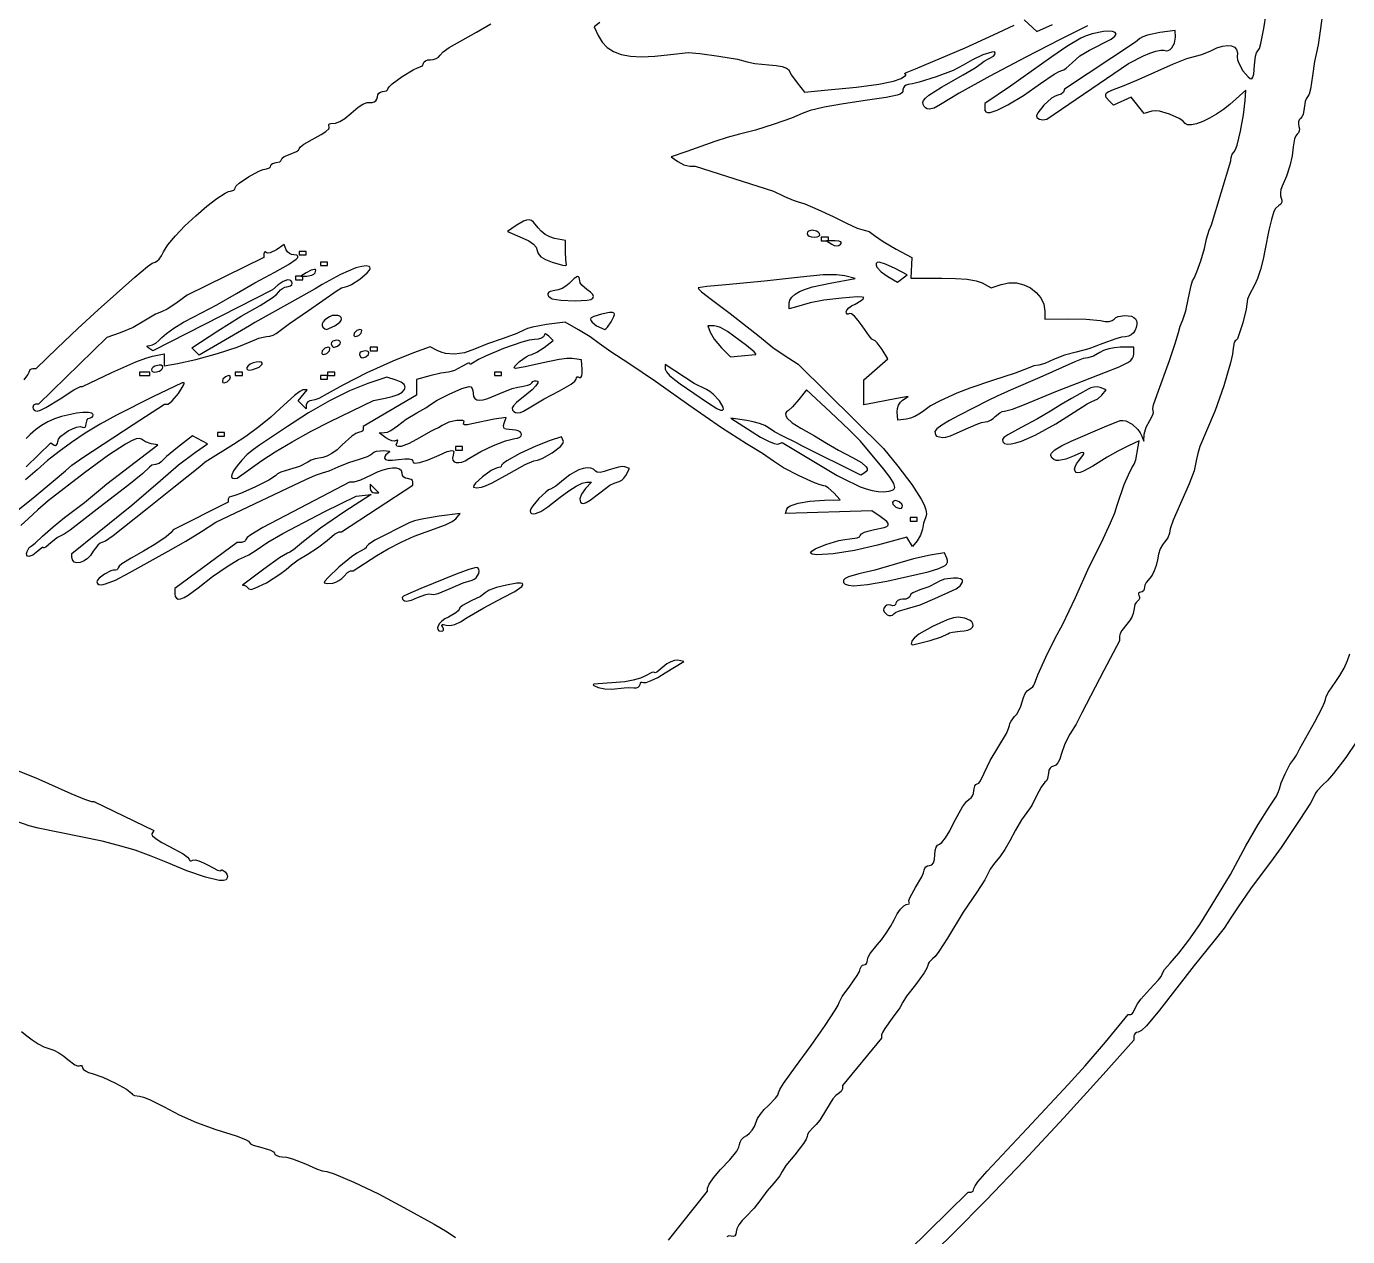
# Model space of a CAD drawing. Extents: x 49.4 to 149.4, y 52.5 to 152.5.
# Drawn here: x 71.34 to 89.23, y 73.35 to 89.75 of the extents above; entities that cross this region are included whole.
import ezdxf

# ---------------------------------------------------------------- set-up
doc = ezdxf.new("R2010")
doc.units = 0
doc.layers.add('LAYER_1', color=7, linetype='CONTINUOUS')

msp = doc.modelspace()

# ---------------------------------------------------------------- linework, layer by layer
at = {"layer": 'LAYER_1'}
for points in [[(88.933, 90.213), (88.855, 89.66), (88.834, 89.503), (88.809, 89.396), (88.782, 89.274), (88.758, 89.083), (88.729, 88.9), (88.709, 88.834), (88.69, 88.797), (88.672, 88.771), (88.658, 88.733), (88.645, 88.643), (88.63, 88.558), (88.613, 88.525), (88.593, 88.504), (88.576, 88.486), (88.566, 88.459), (88.564, 88.429), (88.571, 88.397), (88.578, 88.365), (88.577, 88.334), (88.567, 88.308), (88.55, 88.291), (88.531, 88.268), (88.514, 88.227), (88.495, 88.118), (88.481, 87.999), (88.45, 87.864), (88.404, 87.724), (88.346, 87.585), (88.329, 87.54), (88.322, 87.494), (88.323, 87.454), (88.333, 87.423), (88.341, 87.397), (88.339, 87.37), (88.325, 87.344), (88.302, 87.324), (88.254, 87.284), (88.232, 87.245), (88.199, 87.135), (88.163, 86.988), (88.117, 86.737), (88.089, 86.597), (88.052, 86.457), (88.011, 86.334), (87.97, 86.244), (87.903, 86.119), (87.875, 86.053), (87.856, 85.918), (87.811, 85.733), (87.76, 85.57), (87.739, 85.519), (87.723, 85.5), (87.707, 85.491), (87.694, 85.468), (87.682, 85.391), (87.672, 85.311), (87.645, 85.192), (87.554, 84.882), (87.436, 84.547), (87.32, 84.273), (87.231, 84.061), (87.201, 83.963), (87.186, 83.888), (87.151, 83.73), (87.085, 83.552), (86.869, 83.059), (86.828, 82.945), (86.817, 82.883), (86.798, 82.821), (86.751, 82.763), (86.723, 82.727), (86.695, 82.67), (86.672, 82.599), (86.655, 82.523), (86.638, 82.446), (86.613, 82.374), (86.583, 82.315), (86.553, 82.277), (86.502, 82.215), (86.486, 82.181), (86.48, 82.151), (86.476, 82.125), (86.465, 82.104), (86.449, 82.09), (86.429, 82.085), (86.412, 82.081), (86.401, 82.071), (86.399, 82.057), (86.406, 82.04), (86.413, 82.02), (86.411, 81.999), (86.402, 81.98), (86.385, 81.965), (86.366, 81.946), (86.35, 81.916), (86.336, 81.841), (86.328, 81.797), (86.308, 81.747), (86.277, 81.696), (86.24, 81.652), (86.172, 81.565), (86.151, 81.524), (86.144, 81.491), (86.144, 81.426), (85.928, 81.022), (85.633, 80.449), (85.553, 80.295), (85.471, 80.161), (85.401, 80.03), (85.352, 79.884), (85.334, 79.823), (85.308, 79.773), (85.279, 79.74), (85.25, 79.728), (85.223, 79.72), (85.202, 79.7), (85.187, 79.671), (85.182, 79.634), (85.167, 79.56), (85.152, 79.53), (85.133, 79.511), (85.079, 79.444), (85.019, 79.326), (84.953, 79.196), (84.886, 79.101), (84.813, 79.002), (84.733, 78.862), (84.658, 78.717), (84.59, 78.6), (84.522, 78.501), (84.448, 78.411), (84.389, 78.332), (84.364, 78.278), (84.318, 78.187), (84.208, 78.018), (84.024, 77.748), (83.813, 77.395), (83.694, 77.214), (83.644, 77.15), (83.609, 77.116), (83.565, 77.073), (83.551, 77.048), (83.546, 77.025), (83.533, 76.988), (83.497, 76.927), (83.378, 76.766), (83.259, 76.612), (83.209, 76.528), (83.167, 76.451), (83.065, 76.313), (82.963, 76.171), (82.932, 76.118), (82.921, 76.087), (82.921, 76.043), (82.392, 75.401), (82.392, 75.357), (82.374, 75.319), (82.332, 75.289), (82.301, 75.265), (82.261, 75.218), (82.176, 75.079), (82.083, 74.93), (82.036, 74.87), (81.995, 74.831), (81.936, 74.769), (81.917, 74.738), (81.911, 74.71), (81.898, 74.672), (81.862, 74.613), (81.743, 74.46), (81.625, 74.315), (81.575, 74.235), (81.543, 74.176), (81.466, 74.083), (81.368, 73.967), (81.286, 73.854), (81.196, 73.74), (81.081, 73.622), (81.03, 73.569), (80.988, 73.512), (80.959, 73.46), (80.949, 73.418), (80.944, 73.384), (80.931, 73.363), (80.909, 73.354), (80.881, 73.36), (80.85, 73.363), (80.822, 73.349)], [(80.034, 73.306), (80.564, 73.968), (80.564, 74.009), (80.585, 74.064), (80.645, 74.15), (80.74, 74.263), (80.865, 74.395), (80.958, 74.511), (80.986, 74.563), (80.997, 74.602), (81.004, 74.634), (81.025, 74.668), (81.055, 74.7), (81.093, 74.725), (81.132, 74.754), (81.169, 74.796), (81.199, 74.845), (81.218, 74.895), (81.241, 74.951), (81.28, 75.014), (81.331, 75.076), (81.387, 75.131), (81.485, 75.229), (81.515, 75.271), (81.526, 75.301), (81.544, 75.345), (81.593, 75.426), (81.754, 75.653), (81.968, 75.942), (82.157, 76.213), (82.292, 76.422), (82.33, 76.49), (82.344, 76.526), (82.386, 76.606), (82.488, 76.746), (82.59, 76.89), (82.621, 76.946), (82.632, 76.981), (82.646, 77.019), (82.662, 77.03), (82.68, 77.034), (82.699, 77.04), (82.714, 77.054), (82.725, 77.076), (82.728, 77.103), (82.739, 77.14), (82.767, 77.191), (82.861, 77.307), (82.92, 77.376), (82.983, 77.463), (83.042, 77.557), (83.09, 77.647), (83.132, 77.726), (83.177, 77.791), (83.22, 77.835), (83.254, 77.851), (83.293, 77.86), (83.298, 77.87), (83.292, 77.882), (83.29, 77.907), (83.305, 77.954), (83.38, 78.085), (83.463, 78.226), (83.489, 78.283), (83.498, 78.32), (83.504, 78.344), (83.519, 78.363), (83.542, 78.376), (83.57, 78.381), (83.602, 78.39), (83.624, 78.417), (83.638, 78.462), (83.642, 78.525), (83.647, 78.583), (83.66, 78.629), (83.679, 78.659), (83.703, 78.671), (83.737, 78.694), (83.785, 78.757), (83.842, 78.85), (83.9, 78.963), (84.017, 79.176), (84.068, 79.247), (84.105, 79.28), (84.131, 79.297), (84.152, 79.324), (84.166, 79.359), (84.171, 79.396), (84.184, 79.461), (84.198, 79.48), (84.215, 79.487), (84.236, 79.499), (84.261, 79.53), (84.31, 79.634), (84.389, 79.802), (84.507, 79.997), (84.61, 80.169), (84.641, 80.236), (84.652, 80.277), (84.658, 80.307), (84.673, 80.339), (84.722, 80.399), (84.751, 80.432), (84.78, 80.481), (84.805, 80.54), (84.822, 80.6), (84.84, 80.658), (84.865, 80.71), (84.893, 80.749), (84.922, 80.77), (84.969, 80.803), (84.984, 80.824), (84.989, 80.845), (85.035, 80.967), (85.144, 81.203), (85.272, 81.462), (85.375, 81.652), (85.544, 82.012), (85.733, 82.429), (85.898, 82.758), (86.022, 83.024), (86.078, 83.162), (86.112, 83.263), (86.207, 83.542), (86.264, 83.677), (86.311, 83.768), (86.339, 83.819), (86.361, 83.876), (86.397, 84.06), (86.408, 84.134), (86.264, 84.07), (86.12, 83.997), (85.975, 83.913), (85.781, 83.791), (85.654, 83.723), (85.61, 83.707), (85.578, 83.703), (85.556, 83.708), (85.54, 83.723), (85.534, 83.75), (85.541, 83.784), (85.558, 83.822), (85.586, 83.859), (85.646, 83.935), (85.657, 83.959), (85.657, 83.973), (85.643, 83.978), (85.618, 83.973), (85.53, 83.934), (85.415, 83.885), (85.322, 83.868), (85.285, 83.871), (85.254, 83.883), (85.23, 83.903), (85.214, 83.931), (85.212, 83.95), (85.22, 83.969), (85.267, 84.014), (85.355, 84.067), (85.486, 84.13), (85.939, 84.326), (86.152, 84.409), (86.187, 84.413), (86.227, 84.406), (86.313, 84.361), (86.391, 84.289), (86.422, 84.246), (86.445, 84.201), (86.473, 84.129), (86.478, 84.225), (86.502, 84.32), (86.552, 84.413), (86.594, 84.488), (86.601, 84.52), (86.597, 84.543), (86.594, 84.572), (86.603, 84.624), (86.65, 84.764), (86.82, 85.223), (86.897, 85.456), (86.939, 85.605), (86.963, 85.688), (86.999, 85.773), (87.041, 85.898), (87.077, 86.075), (87.112, 86.241), (87.132, 86.303), (87.151, 86.339), (87.191, 86.424), (87.244, 86.576), (87.292, 86.742), (87.321, 86.871), (87.357, 86.991), (87.386, 87.063), (87.648, 87.929), (87.653, 87.977), (87.668, 88.019), (87.694, 88.051), (87.712, 88.082), (87.734, 88.144), (87.781, 88.332), (87.822, 88.553), (87.844, 88.745), (87.851, 88.889), (87.635, 88.695), (87.549, 88.625), (87.456, 88.561), (87.362, 88.507), (87.271, 88.463), (87.187, 88.432), (87.116, 88.416), (87.063, 88.417), (87.044, 88.425), (87.031, 88.437), (87.001, 88.47), (86.952, 88.504), (86.821, 88.564), (86.683, 88.602), (86.623, 88.608), (86.578, 88.603), (86.478, 88.571), (86.299, 88.791), (86.059, 88.682), (86.005, 88.736), (85.963, 88.789), (85.955, 88.811), (85.957, 88.831), (85.968, 88.849), (85.989, 88.865), (86.059, 88.894), (86.206, 88.95), (86.408, 89.036), (86.874, 89.246), (87.054, 89.318), (87.17, 89.348), (87.259, 89.369), (87.377, 89.42), (87.462, 89.459), (87.538, 89.483), (87.603, 89.493), (87.657, 89.488), (87.698, 89.47), (87.726, 89.438), (87.739, 89.392), (87.736, 89.333), (87.739, 89.299), (87.756, 89.255), (87.814, 89.151), (87.883, 89.066), (87.911, 89.043), (87.932, 89.04), (87.947, 89.063), (87.96, 89.105), (87.971, 89.227), (87.984, 89.35), (87.999, 89.394), (88.016, 89.418), (88.036, 89.45), (88.058, 89.518), (88.095, 89.721), (88.13, 89.923)], [(84.851, 89.838), (85.023, 89.683), (85.234, 89.779)], [(85.71, 89.757), (85.337, 89.572), (84.875, 89.336), (84.388, 89.077), (83.971, 88.846), (83.716, 88.691), (83.632, 88.644), (83.565, 88.629), (83.538, 88.634), (83.515, 88.646), (83.496, 88.667), (83.482, 88.695), (83.478, 88.721), (83.487, 88.748), (83.513, 88.78), (83.56, 88.818), (83.73, 88.928), (84.027, 89.097), (84.187, 89.192), (84.268, 89.25), (84.309, 89.282), (84.376, 89.314), (84.435, 89.35), (84.453, 89.372), (84.46, 89.394), (84.447, 89.405), (84.411, 89.402), (84.293, 89.365), (84.15, 89.3), (84.027, 89.224), (83.889, 89.155), (83.661, 89.068), (83.43, 88.994), (83.34, 88.971), (83.281, 88.963), (83.254, 88.957), (83.231, 88.942), (83.215, 88.92), (83.209, 88.893), (83.206, 88.87), (83.194, 88.851), (83.17, 88.834), (83.129, 88.819), (82.984, 88.789), (82.728, 88.751), (82.406, 88.702), (82.143, 88.655), (81.952, 88.611), (81.845, 88.573), (81.699, 88.51), (81.467, 88.427), (81.211, 88.347), (80.997, 88.289), (80.829, 88.244), (80.66, 88.19), (80.282, 88.057), (80.072, 87.984), (80.159, 87.92), (80.242, 87.875), (80.321, 87.857), (80.396, 87.857), (81.454, 87.518), (81.605, 87.447), (81.722, 87.397), (81.788, 87.376), (81.88, 87.346), (82.056, 87.272), (82.262, 87.177), (82.446, 87.085), (82.588, 87.018), (82.683, 86.991), (82.75, 86.97), (82.824, 86.92), (82.942, 86.836), (83.116, 86.734), (83.33, 86.62), (83.318, 86.341), (83.738, 86.341), (83.923, 86.337), (84.079, 86.324), (84.2, 86.303), (84.281, 86.275), (84.404, 86.209), (84.54, 86.256), (84.643, 86.277), (84.747, 86.275), (84.846, 86.25), (84.937, 86.207), (85.015, 86.147), (85.077, 86.073), (85.117, 85.988), (85.132, 85.894), (85.133, 85.783), (85.434, 85.79), (85.691, 85.785), (85.885, 85.764), (85.95, 85.754), (86.004, 85.754), (86.044, 85.764), (86.068, 85.783), (86.091, 85.805), (86.126, 85.821), (86.215, 85.835), (86.303, 85.824), (86.338, 85.809), (86.36, 85.788), (86.375, 85.752), (86.378, 85.712), (86.37, 85.672), (86.354, 85.634), (86.33, 85.6), (86.299, 85.572), (86.264, 85.554), (86.224, 85.547), (86.168, 85.539), (86.091, 85.519), (85.917, 85.454), (85.727, 85.381), (85.553, 85.336), (85.397, 85.297), (85.25, 85.237), (85.133, 85.185), (85.049, 85.163), (84.981, 85.151), (84.904, 85.12), (84.728, 85.053), (84.421, 84.951), (84.115, 84.849), (83.94, 84.782), (83.715, 84.678), (83.584, 84.608), (83.472, 84.529), (83.425, 84.495), (83.369, 84.465), (83.31, 84.443), (83.257, 84.431), (83.139, 84.417), (83.133, 84.527), (83.136, 84.573), (83.151, 84.619), (83.174, 84.658), (83.204, 84.686), (83.282, 84.737), (83.125, 84.709), (82.825, 84.652), (82.68, 84.622), (82.68, 84.961), (83.005, 85.245), (82.928, 85.373), (82.862, 85.462), (82.834, 85.49), (82.814, 85.5), (82.79, 85.515), (82.752, 85.557), (82.655, 85.694), (82.604, 85.767), (82.555, 85.823), (82.514, 85.855), (82.486, 85.859), (82.468, 85.852), (82.454, 85.854), (82.444, 85.865), (82.44, 85.883), (82.449, 85.907), (82.475, 85.936), (82.513, 85.964), (82.56, 85.989), (82.645, 86.037), (82.671, 86.059), (82.68, 86.076), (82.656, 86.084), (82.591, 86.085), (82.38, 86.071), (82.138, 86.041), (81.952, 86.006), (81.767, 85.953), (81.67, 85.926), (81.67, 86), (81.679, 86.043), (81.705, 86.083), (81.749, 86.121), (81.81, 86.157), (81.888, 86.19), (81.983, 86.221), (82.223, 86.274), (82.56, 86.333), (82.42, 86.371), (82.311, 86.387), (82.13, 86.383), (81.823, 86.354), (81.334, 86.297), (80.81, 86.25), (80.554, 86.226), (80.438, 86.207), (80.447, 86.189), (80.483, 86.154), (80.616, 86.05), (80.868, 85.86), (81.101, 85.681), (81.245, 85.569), (81.343, 85.484), (81.445, 85.402), (81.599, 85.297), (81.791, 85.176), (82.945, 84.033), (83.14, 83.792), (83.331, 83.542), (83.457, 83.346), (83.496, 83.267), (83.519, 83.201), (83.527, 83.147), (83.518, 83.106), (83.489, 83.022), (83.472, 82.939), (83.447, 82.858), (83.401, 82.781), (83.338, 82.705), (83.261, 82.83), (82.863, 82.721), (82.555, 82.651), (82.263, 82.606), (82.045, 82.593), (81.982, 82.601), (81.965, 82.608), (81.959, 82.619), (81.975, 82.642), (82.02, 82.671), (82.166, 82.733), (82.342, 82.784), (82.422, 82.8), (82.489, 82.806), (82.59, 82.82), (82.621, 82.835), (82.632, 82.854), (82.647, 82.875), (82.689, 82.896), (82.75, 82.916), (82.825, 82.932), (82.953, 82.96), (82.989, 82.976), (83.007, 82.995), (83.007, 83.017), (82.989, 83.044), (82.902, 83.111), (82.787, 83.186), (81.618, 83.153), (81.636, 83.208), (81.652, 83.232), (81.684, 83.254), (81.791, 83.291), (81.948, 83.317), (82.147, 83.33), (82.359, 83.335), (82.272, 83.431), (82.196, 83.499), (82.162, 83.52), (82.136, 83.528), (82.089, 83.538), (82.011, 83.567), (81.804, 83.661), (81.593, 83.772), (81.454, 83.862), (81.308, 83.965), (81.091, 84.095), (80.752, 84.311), (80.31, 84.62), (79.859, 84.94), (79.495, 85.184), (79.253, 85.342), (79.097, 85.456), (78.975, 85.544), (78.817, 85.641), (78.633, 85.743), (78.384, 85.711), (78.194, 85.677), (78.124, 85.658), (78.086, 85.641), (77.981, 85.59), (77.797, 85.524), (77.584, 85.448), (77.406, 85.376), (77.27, 85.329), (77.137, 85.31), (77.012, 85.32), (76.955, 85.336), (76.903, 85.358), (76.807, 85.41), (76.581, 85.33), (76.3, 85.216), (75.949, 85.055), (75.622, 84.892), (75.41, 84.771), (75.297, 84.708), (75.245, 84.689), (75.205, 84.682), (75.176, 84.677), (75.151, 84.665), (75.135, 84.647), (75.129, 84.624), (75.129, 84.567), (75.017, 84.678), (75.141, 84.826), (75.082, 84.826), (75.04, 84.806), (74.968, 84.752), (74.776, 84.573), (74.649, 84.456), (74.487, 84.325), (74.312, 84.196), (74.143, 84.084), (73.758, 83.848), (73.686, 83.785), (73.335, 83.502), (72.974, 83.215), (72.514, 82.847), (72.411, 82.777), (72.36, 82.758), (72.335, 82.749), (72.304, 82.723), (72.244, 82.64), (72.206, 82.583), (72.161, 82.538), (72.113, 82.505), (72.065, 82.486), (72.022, 82.482), (71.987, 82.493), (71.963, 82.521), (71.954, 82.566), (71.954, 82.61), (72.302, 82.888), (72.765, 83.265), (73.153, 83.6), (73.397, 83.811), (73.63, 83.982), (73.79, 84.097), (73.589, 84.205), (73.385, 84.047), (73.236, 83.924), (73.165, 83.852), (73.135, 83.827), (73.085, 83.816), (73.035, 83.806), (73.004, 83.78), (72.915, 83.695), (72.724, 83.541), (72.339, 83.243), (71.933, 82.927), (71.849, 82.869), (71.812, 82.854), (71.759, 82.825), (71.675, 82.756), (71.6, 82.696), (71.578, 82.684), (71.569, 82.687), (71.563, 82.693), (71.547, 82.686), (71.494, 82.641), (71.426, 82.587), (71.372, 82.568), (71.354, 82.572), (71.343, 82.585), (71.341, 82.607), (71.349, 82.638), (71.376, 82.689), (71.401, 82.71), (71.457, 82.749), (71.558, 82.842), (71.7, 82.971), (71.855, 83.095), (72.123, 83.3), (72.371, 83.503), (72.427, 83.552), (73.116, 84.081), (73.028, 84.097), (72.953, 84.122), (72.896, 84.156), (72.868, 84.167), (72.824, 84.161), (72.762, 84.136), (72.68, 84.092), (72.451, 83.941), (72.123, 83.7), (71.632, 83.321), (71.491, 83.2), (71.367, 83.083), (71.265, 82.989)], [(71.307, 84.962), (71.358, 85.028), (71.377, 85.065), (71.391, 85.1), (71.406, 85.111), (71.424, 85.115), (71.47, 85.115), (71.753, 85.391), (72.034, 85.657), (72.31, 85.909), (72.806, 86.353), (72.979, 86.498), (73.043, 86.542), (73.081, 86.558), (73.106, 86.569), (73.136, 86.599), (73.167, 86.643), (73.194, 86.696), (73.254, 86.791), (73.356, 86.912), (73.486, 87.048), (73.632, 87.186), (73.78, 87.314), (73.917, 87.42), (74.03, 87.493), (74.073, 87.513), (74.104, 87.52), (74.148, 87.533), (74.162, 87.546), (74.167, 87.563), (74.181, 87.589), (74.22, 87.625), (74.345, 87.712), (74.486, 87.789), (74.545, 87.814), (74.588, 87.823), (74.63, 87.836), (74.643, 87.849), (74.648, 87.865), (74.653, 87.88), (74.669, 87.893), (74.72, 87.905), (74.771, 87.917), (74.786, 87.931), (74.792, 87.948), (74.802, 87.967), (74.827, 87.987), (74.912, 88.021), (74.997, 88.055), (75.023, 88.075), (75.033, 88.094), (75.05, 88.119), (75.096, 88.155), (75.249, 88.241), (75.331, 88.286), (75.394, 88.328), (75.432, 88.365), (75.44, 88.379), (75.439, 88.39), (75.432, 88.407), (75.435, 88.421), (75.445, 88.43), (75.463, 88.434), (75.526, 88.439), (75.584, 88.461), (75.651, 88.504), (75.738, 88.577), (75.831, 88.656), (75.895, 88.699), (75.952, 88.718), (76.019, 88.722), (76.047, 88.728), (76.07, 88.744), (76.085, 88.767), (76.091, 88.795), (76.096, 88.823), (76.112, 88.846), (76.135, 88.861), (76.163, 88.867), (76.214, 88.878), (76.229, 88.891), (76.235, 88.906), (76.251, 88.932), (76.294, 88.972), (76.429, 89.072), (76.576, 89.163), (76.634, 89.192), (76.672, 89.203), (76.703, 89.218), (76.716, 89.251), (76.723, 89.27), (76.744, 89.285), (76.773, 89.296), (76.81, 89.3), (76.849, 89.304), (76.887, 89.317), (76.92, 89.336), (76.942, 89.36), (76.984, 89.407), (77.065, 89.465), (77.435, 89.673), (77.627, 89.788)], [(79.106, 89.805), (79.027, 89.747), (79.082, 89.63), (79.136, 89.538), (79.204, 89.465), (79.288, 89.409), (79.392, 89.371), (79.518, 89.348), (79.669, 89.341), (79.849, 89.348), (80.059, 89.37), (80.299, 89.397), (80.457, 89.385), (80.716, 89.348), (80.967, 89.305), (81.099, 89.272), (81.205, 89.248), (81.394, 89.23), (81.491, 89.221), (81.574, 89.206), (81.633, 89.186), (81.659, 89.165), (81.701, 89.09), (81.776, 88.985), (81.876, 88.859), (82.146, 88.885), (82.579, 88.93), (82.884, 88.97), (83.08, 89.008), (83.185, 89.047), (83.243, 89.088), (83.252, 89.101), (83.246, 89.106), (83.229, 89.11), (83.242, 89.121), (83.378, 89.176), (84.053, 89.461), (84.437, 89.635), (84.716, 89.768)], [(71.067, 83.073), (71.425, 83.361), (71.702, 83.588), (71.867, 83.73), (71.952, 83.804), (72.103, 83.912), (72.782, 84.357), (73.21, 84.634), (73.252, 84.634), (73.277, 84.645), (73.312, 84.676), (73.397, 84.778), (73.462, 84.88), (73.476, 84.911), (73.473, 84.923), (73.447, 84.923), (73.049, 84.733), (72.557, 84.484), (72.338, 84.36), (72.136, 84.238), (71.95, 84.115), (71.78, 83.992), (71.626, 83.869), (71.485, 83.744), (71.324, 83.608)], [(71.334, 83.782), (71.67, 84.108), (71.716, 84.079), (71.734, 84.074), (71.748, 84.081), (71.758, 84.098), (71.762, 84.125), (71.773, 84.159), (71.805, 84.197), (71.904, 84.271), (71.962, 84.3), (72.017, 84.32), (72.065, 84.328), (72.1, 84.32), (72.118, 84.315), (72.133, 84.322), (72.143, 84.34), (72.147, 84.367), (72.161, 84.42), (72.176, 84.436), (72.195, 84.442), (72.229, 84.455), (72.239, 84.469), (72.243, 84.486), (72.238, 84.499), (72.225, 84.51), (72.177, 84.521), (72.104, 84.521), (72.015, 84.512), (71.815, 84.467), (71.717, 84.434), (71.63, 84.395), (71.544, 84.344), (71.46, 84.284), (71.388, 84.222), (71.337, 84.166)], [(82.21, 72.104), (84.094, 73.956), (84.133, 73.956), (84.16, 73.97), (84.171, 74.006), (84.186, 74.04), (84.224, 74.095), (84.352, 74.238), (84.893, 74.817), (85.448, 75.414), (85.676, 75.666), (85.951, 75.988), (86.261, 76.361), (86.295, 76.361), (86.311, 76.368), (86.328, 76.389), (86.36, 76.456), (86.384, 76.505), (86.43, 76.569), (86.555, 76.707), (86.672, 76.83), (86.708, 76.878), (86.721, 76.907), (86.729, 76.933), (86.753, 76.97), (86.829, 77.06), (86.947, 77.193), (87.082, 77.369), (87.229, 77.582), (87.385, 77.829), (87.644, 78.26), (87.853, 78.646), (88.02, 78.939), (88.17, 79.172), (88.267, 79.323), (88.297, 79.383), (88.308, 79.421), (88.331, 79.501), (88.386, 79.625), (88.45, 79.748), (88.501, 79.824), (88.537, 79.876), (88.586, 79.968), (88.786, 80.329), (88.886, 80.517), (88.918, 80.589), (88.93, 80.632), (88.942, 80.671), (88.973, 80.729), (89.07, 80.873), (89.128, 80.958), (89.183, 81.057), (89.23, 81.158), (89.263, 81.249)], [(89.346, 80.051), (89.208, 79.847), (89.038, 79.626), (88.958, 79.534), (88.893, 79.468), (88.819, 79.392), (88.797, 79.361), (88.789, 79.339), (88.729, 79.225), (88.585, 79.004), (88.332, 78.626), (88.224, 78.475), (87.915, 78.063), (87.748, 77.823), (87.65, 77.67), (87.558, 77.533), (87.421, 77.357), (87.152, 77.025), (86.686, 76.422), (86.506, 76.21), (86.438, 76.145), (86.396, 76.121), (86.373, 76.117), (86.354, 76.105), (86.341, 76.088), (86.336, 76.068), (86.336, 76.016), (85.921, 75.551), (85.388, 74.962), (84.846, 74.379), (84.336, 73.845), (83.898, 73.403), (83.408, 72.922)], [(71.161, 79.689), (71.468, 79.568), (71.939, 79.359), (72.125, 79.28), (72.22, 79.247), (72.252, 79.247), (73.063, 78.856), (73.035, 78.812), (73.035, 78.8), (73.045, 78.784), (73.094, 78.743), (73.173, 78.693), (73.274, 78.64), (73.463, 78.538), (73.52, 78.496), (73.541, 78.469), (73.545, 78.454), (73.556, 78.446), (73.571, 78.445), (73.59, 78.454), (73.623, 78.457), (73.674, 78.445), (73.738, 78.418), (73.807, 78.38), (73.925, 78.318), (73.961, 78.308), (73.974, 78.315), (73.979, 78.325), (73.991, 78.324), (74.032, 78.294), (74.054, 78.266), (74.063, 78.239), (74.059, 78.213), (74.042, 78.189), (74.009, 78.178), (73.948, 78.18), (73.762, 78.223), (73.512, 78.308), (73.229, 78.426), (73.028, 78.51), (72.812, 78.587), (72.587, 78.654), (72.363, 78.709), (71.497, 78.885), (71.377, 78.92), (71.181, 78.988)], [(71.272, 76.13), (71.342, 76.075), (71.415, 76.018), (71.497, 75.966), (71.576, 75.924), (71.644, 75.9), (71.708, 75.878), (71.778, 75.842), (71.844, 75.799), (71.9, 75.753), (71.993, 75.681), (72.031, 75.666), (72.056, 75.667), (72.073, 75.673), (72.086, 75.671), (72.095, 75.66), (72.098, 75.643), (72.109, 75.621), (72.137, 75.599), (72.179, 75.578), (72.231, 75.562), (72.375, 75.512), (72.545, 75.433), (72.692, 75.351), (72.74, 75.316), (72.764, 75.291), (72.777, 75.277), (72.802, 75.265), (72.87, 75.254), (72.924, 75.243), (73.006, 75.212), (73.205, 75.11), (73.405, 75.004), (73.641, 74.901), (73.903, 74.804), (74.179, 74.717), (74.306, 74.67), (74.345, 74.647), (74.359, 74.629), (74.372, 74.612), (74.409, 74.593), (74.528, 74.56), (74.646, 74.524), (74.683, 74.503), (74.696, 74.483), (74.704, 74.465), (74.728, 74.45), (74.762, 74.44), (74.804, 74.436), (74.862, 74.428), (74.941, 74.407), (75.117, 74.34), (75.268, 74.272), (75.345, 74.244), (75.408, 74.233), (75.505, 74.202), (75.774, 74.091), (76.106, 73.932), (76.451, 73.746), (76.862, 73.52), (77.036, 73.419), (77.15, 73.343)]]:
    msp.add_lwpolyline(points, dxfattribs=at)
for points in [[(84.631, 88.689), (84.84, 88.817), (85.07, 88.976), (85.256, 89.103), (85.324, 89.141), (85.361, 89.155), (85.386, 89.163), (85.421, 89.186), (85.499, 89.258), (85.606, 89.351), (85.735, 89.431), (86.028, 89.58), (86.081, 89.619), (86.095, 89.648), (86.082, 89.669), (86.047, 89.682), (85.993, 89.685), (85.926, 89.681), (85.771, 89.649), (85.692, 89.623), (85.62, 89.591), (85.428, 89.478), (85.225, 89.338), (84.665, 88.942), (84.316, 88.705), (84.316, 88.642), (84.32, 88.613), (84.333, 88.594), (84.356, 88.585), (84.389, 88.586), (84.487, 88.617)], [(85.158, 88.492), (86.264, 89.248), (86.469, 89.351), (86.554, 89.388), (86.634, 89.416), (86.7, 89.429), (86.742, 89.427), (86.773, 89.421), (86.802, 89.425), (86.828, 89.438), (86.852, 89.459), (86.887, 89.522), (86.899, 89.606), (86.897, 89.695), (86.687, 89.667), (86.522, 89.632), (86.458, 89.609), (86.419, 89.588), (86.36, 89.538), (85.398, 88.9), (85.382, 88.859), (85.353, 88.831), (85.307, 88.819), (85.27, 88.807), (85.223, 88.777), (85.118, 88.682), (85.037, 88.579), (85.018, 88.54), (85.021, 88.515), (85.059, 88.493), (85.105, 88.487)], [(78.46, 86.556), (78.6, 86.517), (78.641, 86.513), (78.652, 86.522), (78.644, 86.59), (78.64, 86.703), (78.64, 86.849), (78.492, 86.878), (78.429, 86.899), (78.366, 86.933), (78.311, 86.975), (78.27, 87.022), (78.208, 87.099), (78.177, 87.12), (78.145, 87.129), (78.109, 87.127), (78.069, 87.114), (77.969, 87.054), (77.853, 86.973), (78.054, 86.888), (78.141, 86.845), (78.204, 86.802), (78.242, 86.758), (78.255, 86.715), (78.268, 86.672), (78.305, 86.631), (78.369, 86.593)], [(81.911, 86.943), (81.919, 86.924), (81.94, 86.909), (81.971, 86.898), (82.01, 86.895), (82.046, 86.898), (82.071, 86.909), (82.083, 86.924), (82.079, 86.943), (82.061, 86.963), (82.037, 86.978), (81.98, 86.99), (81.932, 86.978), (81.916, 86.963)], [(71.425, 84.586), (71.43, 84.567), (71.443, 84.552), (71.462, 84.542), (71.486, 84.538), (71.529, 84.551), (71.602, 84.587), (71.797, 84.706), (71.981, 84.825), (72.073, 84.874), (72.1, 84.874), (72.496, 85.062), (72.822, 85.204), (72.957, 85.255), (73.048, 85.282), (73.205, 85.315), (73.205, 85.152), (73.385, 85.184), (73.635, 85.239), (73.926, 85.32), (74.192, 85.407), (74.367, 85.478), (74.485, 85.527), (74.544, 85.542), (74.592, 85.548), (74.635, 85.553), (74.68, 85.568), (74.723, 85.589), (74.756, 85.615), (74.902, 85.727), (75.157, 85.902), (75.548, 86.172), (75.604, 86.207), (75.658, 86.221), (75.692, 86.23), (75.739, 86.253), (75.852, 86.327), (75.951, 86.41), (75.983, 86.446), (75.995, 86.471), (75.991, 86.487), (75.981, 86.498), (75.941, 86.507), (75.879, 86.5), (75.798, 86.478), (75.591, 86.391), (75.345, 86.256), (75.249, 86.197), (74.431, 85.738), (74.359, 85.692), (73.982, 85.471), (73.677, 85.297), (73.577, 85.397), (73.932, 85.627), (74.246, 85.823), (74.503, 85.971), (74.668, 86.072), (74.726, 86.118), (74.758, 86.154), (74.779, 86.18), (74.806, 86.201), (74.836, 86.216), (74.867, 86.221), (74.916, 86.235), (74.931, 86.251), (74.936, 86.269), (74.932, 86.292), (74.919, 86.307), (74.9, 86.314), (74.875, 86.315), (74.814, 86.295), (74.748, 86.249), (74.672, 86.18), (73.05, 85.356), (72.995, 85.392), (72.975, 85.408), (72.972, 85.419), (72.984, 85.425), (73.012, 85.428), (73.047, 85.436), (73.089, 85.459), (73.133, 85.494), (73.173, 85.536), (73.234, 85.592), (73.336, 85.664), (73.465, 85.742), (73.605, 85.817), (73.918, 85.98), (74.184, 86.131), (74.433, 86.275), (74.702, 86.421), (74.887, 86.523), (74.991, 86.596), (75.014, 86.621), (75.016, 86.64), (74.999, 86.65), (74.962, 86.654), (74.93, 86.66), (74.9, 86.675), (74.875, 86.697), (74.858, 86.724), (74.831, 86.795), (74.724, 86.724), (74.638, 86.684), (74.605, 86.679), (74.584, 86.686), (74.571, 86.695), (74.561, 86.694), (74.552, 86.668), (74.552, 86.618), (73.517, 86.111), (73.364, 85.998), (73.243, 85.918), (73.167, 85.885), (73.086, 85.851), (72.953, 85.77), (72.782, 85.672), (72.606, 85.597), (72.427, 85.538), (71.501, 84.634), (71.463, 84.634), (71.436, 84.62)], [(82.103, 86.847), (82.199, 86.847), (82.199, 86.895), (82.103, 86.895)], [(82.175, 86.845), (82.247, 86.8), (82.28, 86.784), (82.312, 86.778), (82.341, 86.784), (82.365, 86.8), (82.377, 86.82), (82.368, 86.834), (82.34, 86.843), (82.293, 86.846)], [(75.033, 86.654), (75.129, 86.654), (75.129, 86.702), (75.033, 86.702)], [(75.129, 86.414), (75.057, 86.367), (75.138, 86.366), (75.204, 86.38), (75.231, 86.395), (75.249, 86.414), (75.259, 86.448), (75.252, 86.456), (75.238, 86.459), (75.193, 86.448)], [(75.321, 86.51), (75.417, 86.51), (75.417, 86.558), (75.321, 86.558)], [(83.006, 86.361), (83.137, 86.284), (83.265, 86.383), (83.105, 86.469), (82.975, 86.529), (82.886, 86.556), (82.859, 86.552), (82.845, 86.539), (82.845, 86.518), (82.857, 86.491), (82.913, 86.427)], [(74.984, 86.317), (75.081, 86.317), (75.081, 86.366), (74.984, 86.366)], [(78.46, 86.061), (78.576, 86.042), (78.772, 86.033), (78.931, 86.04), (78.981, 86.052), (79.011, 86.069), (79.02, 86.091), (79.01, 86.117), (78.98, 86.148), (78.929, 86.184), (78.861, 86.245), (78.84, 86.277), (78.832, 86.305), (78.826, 86.351), (78.816, 86.36), (78.802, 86.361), (78.758, 86.334), (78.688, 86.269), (78.643, 86.232), (78.592, 86.201), (78.541, 86.181), (78.496, 86.173), (78.432, 86.161), (78.413, 86.148), (78.402, 86.131), (78.402, 86.113), (78.411, 86.094), (78.43, 86.076)], [(75.354, 85.676), (75.382, 85.653), (75.404, 85.644), (75.517, 85.694), (75.584, 85.743), (75.601, 85.767), (75.607, 85.789), (75.601, 85.808), (75.585, 85.823), (75.558, 85.833), (75.519, 85.836), (75.481, 85.832), (75.444, 85.818), (75.38, 85.775), (75.358, 85.748), (75.345, 85.722), (75.342, 85.697)], [(79.061, 85.696), (79.17, 85.645), (79.186, 85.653), (79.208, 85.676), (79.257, 85.746), (79.295, 85.821), (79.303, 85.849), (79.3, 85.865), (79.277, 85.873), (79.236, 85.873), (79.126, 85.853), (79.023, 85.82), (78.989, 85.802), (78.977, 85.785), (78.983, 85.765), (79.001, 85.742)], [(72.729, 82.347), (73.258, 82.642), (73.498, 82.776), (73.71, 82.906), (73.902, 83.032), (74.96, 83.534), (75.121, 83.613), (75.254, 83.671), (75.347, 83.701), (75.437, 83.729), (75.559, 83.784), (75.704, 83.844), (75.849, 83.888), (75.959, 83.924), (75.999, 83.944), (76.021, 83.964), (76.042, 83.981), (76.078, 83.994), (76.178, 84.005), (76.252, 83.995), (76.26, 83.986), (76.247, 83.977), (76.205, 83.945), (76.192, 83.924), (76.187, 83.902), (76.2, 83.883), (76.238, 83.873), (76.298, 83.873), (76.379, 83.883), (76.462, 83.893), (76.522, 83.892), (76.559, 83.882), (76.572, 83.862), (76.578, 83.844), (76.596, 83.835), (76.666, 83.84), (76.778, 83.876), (76.928, 83.941), (77.037, 83.989), (77.102, 84.005), (77.12, 84.001), (77.129, 83.989), (77.12, 83.941), (77.111, 83.903), (77.115, 83.873), (77.132, 83.853), (77.158, 83.841), (77.193, 83.84), (77.234, 83.848), (77.281, 83.866), (77.331, 83.895), (77.491, 83.99), (77.664, 84.074), (77.827, 84.136), (77.951, 84.165), (77.99, 84.172), (78.019, 84.185), (78.038, 84.202), (78.045, 84.222), (78.041, 84.241), (78.027, 84.258), (78, 84.272), (77.962, 84.28), (77.836, 84.292), (77.815, 84.3), (77.802, 84.318), (77.8, 84.344), (77.807, 84.376), (77.837, 84.454), (77.674, 84.427), (77.37, 84.366), (77.31, 84.354), (77.273, 84.353), (77.257, 84.362), (77.263, 84.383), (77.265, 84.402), (77.247, 84.413), (77.167, 84.412), (77.061, 84.387), (77.012, 84.367), (76.97, 84.342), (76.919, 84.311), (76.884, 84.297), (76.81, 84.262), (76.664, 84.177), (76.52, 84.1), (76.412, 84.061), (76.376, 84.058), (76.353, 84.064), (76.348, 84.083), (76.36, 84.112), (76.37, 84.143), (76.362, 84.145), (76.346, 84.138), (76.32, 84.132), (76.285, 84.137), (76.245, 84.153), (76.206, 84.177), (76.115, 84.246), (76.19, 84.248), (76.227, 84.255), (76.272, 84.275), (76.363, 84.34), (76.48, 84.429), (76.624, 84.515), (76.747, 84.583), (76.812, 84.629), (76.901, 84.687), (77.065, 84.769), (77.233, 84.843), (77.335, 84.874), (77.356, 84.867), (77.373, 84.846), (77.385, 84.816), (77.389, 84.778), (77.395, 84.738), (77.41, 84.71), (77.437, 84.693), (77.475, 84.687), (77.525, 84.693), (77.587, 84.71), (77.75, 84.778), (77.917, 84.844), (77.992, 84.865), (78.048, 84.873), (78.131, 84.888), (78.164, 84.904), (78.184, 84.923), (78.199, 84.94), (78.219, 84.949), (78.241, 84.95), (78.262, 84.943), (78.267, 84.934), (78.265, 84.92), (78.238, 84.88), (78.186, 84.827), (78.114, 84.769), (77.976, 84.656), (77.934, 84.612), (77.919, 84.585), (77.923, 84.553), (77.938, 84.531), (77.96, 84.518), (77.991, 84.514), (78.028, 84.52), (78.071, 84.536), (78.171, 84.595), (78.349, 84.705), (78.556, 84.812), (78.717, 84.903), (78.766, 84.942), (78.784, 84.971), (78.788, 84.99), (78.798, 85.001), (78.812, 85.003), (78.83, 84.996), (78.846, 84.996), (78.859, 85.016), (78.865, 85.052), (78.865, 85.102), (78.855, 85.235), (78.729, 85.25), (78.657, 85.25), (78.555, 85.238), (78.314, 85.19), (78.091, 85.137), (77.96, 85.116), (77.945, 85.124), (77.953, 85.146), (78.015, 85.211), (78.105, 85.276), (78.148, 85.298), (78.183, 85.307), (78.252, 85.336), (78.351, 85.402), (78.472, 85.495), (78.412, 85.555), (78.368, 85.584), (78.356, 85.581), (78.351, 85.565), (78.341, 85.545), (78.313, 85.528), (78.271, 85.515), (78.219, 85.51), (78.149, 85.499), (78.049, 85.472), (77.799, 85.386), (77.555, 85.285), (77.462, 85.239), (77.401, 85.2), (77.359, 85.175), (77.346, 85.175), (77.341, 85.184), (77.333, 85.191), (77.31, 85.185), (77.234, 85.142), (77.137, 85.089), (77.091, 85.073), (77.054, 85.067), (76.949, 85.052), (76.8, 85.016), (76.62, 84.966), (76.62, 84.754), (75.898, 84.328), (75.898, 84.289), (75.893, 84.273), (75.88, 84.261), (75.837, 84.249), (75.8, 84.236), (75.747, 84.2), (75.616, 84.081), (75.546, 84.015), (75.473, 83.962), (75.406, 83.926), (75.352, 83.912), (75.25, 83.893), (75.197, 83.872), (75.151, 83.846), (75.039, 83.79), (74.901, 83.747), (74.783, 83.71), (74.741, 83.688), (74.718, 83.668), (74.686, 83.642), (74.621, 83.603), (74.434, 83.507), (74.238, 83.421), (74.163, 83.394), (74.117, 83.383), (74.084, 83.372), (74.071, 83.343), (74.071, 83.303), (73.325, 82.929), (73.3, 82.895), (73.229, 82.834), (73.093, 82.742), (72.925, 82.639), (72.758, 82.546), (72.632, 82.469), (72.594, 82.437), (72.579, 82.414), (72.569, 82.388), (72.543, 82.383), (72.516, 82.383), (72.48, 82.373), (72.396, 82.331), (72.322, 82.276), (72.299, 82.249), (72.291, 82.227), (72.299, 82.202), (72.321, 82.188), (72.358, 82.186), (72.408, 82.196), (72.545, 82.249)], [(75.778, 85.596), (75.771, 85.562), (75.78, 85.552), (75.796, 85.548), (75.839, 85.562), (75.874, 85.596), (75.881, 85.63), (75.872, 85.64), (75.856, 85.644), (75.813, 85.63)], [(80.75, 85.398), (80.872, 85.272), (81.019, 85.287), (81.211, 85.304), (81.216, 85.307), (81.215, 85.315), (81.194, 85.341), (81.09, 85.427), (80.831, 85.619), (80.74, 85.671), (80.692, 85.686), (80.652, 85.692), (80.567, 85.692), (80.597, 85.608), (80.654, 85.512)], [(75.345, 85.355), (75.338, 85.321), (75.347, 85.311), (75.364, 85.307), (75.406, 85.321), (75.441, 85.355), (75.448, 85.389), (75.439, 85.4), (75.423, 85.404), (75.38, 85.389)], [(75.465, 85.452), (75.479, 85.418), (75.493, 85.407), (75.511, 85.404), (75.551, 85.418), (75.586, 85.452), (75.591, 85.47), (75.585, 85.486), (75.567, 85.496), (75.54, 85.5), (75.487, 85.486), (75.471, 85.47)], [(75.85, 85.307), (75.864, 85.273), (75.878, 85.263), (75.896, 85.259), (75.936, 85.273), (75.97, 85.307), (75.976, 85.326), (75.969, 85.341), (75.952, 85.352), (75.925, 85.355), (75.872, 85.341), (75.856, 85.326)], [(75.995, 85.355), (76.091, 85.355), (76.091, 85.404), (75.995, 85.404)], [(84.027, 84.278), (84.203, 84.359), (84.274, 84.384), (84.322, 84.393), (84.357, 84.399), (84.395, 84.414), (84.431, 84.438), (84.46, 84.466), (84.521, 84.517), (84.555, 84.532), (84.585, 84.538), (84.691, 84.565), (84.856, 84.629), (85.278, 84.804), (85.639, 84.946), (85.951, 85.064), (86.139, 85.137), (86.257, 85.197), (86.294, 85.225), (86.318, 85.254), (86.332, 85.283), (86.336, 85.315), (86.336, 85.404), (86.153, 85.404), (86.074, 85.398), (85.996, 85.383), (85.927, 85.36), (85.876, 85.333), (85.79, 85.283), (85.714, 85.261), (85.651, 85.249), (85.539, 85.208), (85.061, 84.995), (84.677, 84.828), (84.485, 84.743), (84.364, 84.682), (83.967, 84.479), (83.841, 84.413), (83.738, 84.35), (83.668, 84.297), (83.643, 84.261), (83.648, 84.219), (83.663, 84.201), (83.747, 84.182), (83.789, 84.184), (83.855, 84.203)], [(74.324, 85.131), (74.323, 85.109), (74.336, 85.096), (74.364, 85.093), (74.405, 85.1), (74.491, 85.135), (74.532, 85.173), (74.533, 85.189), (74.521, 85.201), (74.494, 85.206), (74.452, 85.203), (74.408, 85.192), (74.369, 85.175), (74.34, 85.154)], [(80.561, 84.657), (80.689, 84.575), (80.737, 84.553), (80.766, 84.549), (80.779, 84.565), (80.774, 84.594), (80.723, 84.678), (80.639, 84.767), (80.593, 84.803), (80.547, 84.829), (80.383, 84.914), (80.119, 85.082), (79.987, 85.17), (79.988, 85.106), (80.005, 85.071), (80.049, 85.022), (80.114, 84.967), (80.193, 84.91)], [(72.868, 85.019), (72.964, 85.019), (73.012, 85.019), (73.012, 85.067), (72.916, 85.067), (72.868, 85.067)], [(73.036, 85.115), (73.031, 85.096), (73.037, 85.081), (73.053, 85.071), (73.079, 85.067), (73.139, 85.081), (73.163, 85.096), (73.181, 85.115), (73.187, 85.134), (73.181, 85.149), (73.164, 85.159), (73.138, 85.163), (73.079, 85.149), (73.054, 85.134)], [(73.998, 84.971), (73.992, 84.937), (74, 84.926), (74.017, 84.923), (74.059, 84.937), (74.095, 84.971), (74.101, 85.005), (74.093, 85.015), (74.076, 85.019), (74.034, 85.005)], [(74.191, 83.629), (74.528, 83.869), (74.705, 83.985), (74.938, 84.123), (75.197, 84.266), (75.451, 84.396), (76.038, 84.684), (76.197, 84.714), (76.294, 84.737), (76.371, 84.765), (76.426, 84.796), (76.459, 84.829), (76.468, 84.864), (76.454, 84.897), (76.414, 84.929), (76.348, 84.957), (76.221, 84.999), (75.964, 84.912), (75.712, 84.813), (75.441, 84.679), (75.158, 84.517), (74.874, 84.329), (74.497, 84.076), (74.412, 84.019), (74.33, 83.949), (74.255, 83.874), (74.192, 83.799), (74.145, 83.73), (74.12, 83.674), (74.118, 83.653), (74.122, 83.638), (74.134, 83.629), (74.155, 83.627)], [(74.167, 85.019), (74.263, 85.019), (74.263, 85.067), (74.167, 85.067)], [(75.321, 84.971), (75.417, 84.971), (75.417, 85.019), (75.321, 85.019)], [(75.417, 85.019), (75.514, 85.019), (75.514, 85.067), (75.417, 85.067)], [(77.678, 85.019), (77.774, 85.019), (77.774, 85.067), (77.678, 85.067)], [(82.632, 83.511), (82.709, 83.483), (82.792, 83.461), (82.873, 83.447), (82.941, 83.445), (83.023, 83.454), (83.076, 83.471), (83.091, 83.485), (83.098, 83.503), (83.086, 83.557), (83.037, 83.64), (82.948, 83.758), (82.636, 84.129), (82.482, 84.285), (82.227, 84.526), (81.901, 84.826), (81.798, 84.694), (81.715, 84.596), (81.659, 84.546), (81.632, 84.528), (81.62, 84.505), (81.622, 84.478), (81.638, 84.448), (81.708, 84.379), (81.827, 84.306), (82.013, 84.203), (82.175, 84.105), (82.337, 84.008), (82.524, 83.908), (82.647, 83.84), (82.712, 83.785), (82.724, 83.761), (82.724, 83.739), (82.71, 83.718), (82.685, 83.699), (82.641, 83.671), (81.839, 84.066), (81.767, 84.11), (81.574, 84.204), (81.468, 84.259), (81.382, 84.318), (81.337, 84.345), (81.267, 84.371), (81.183, 84.395), (81.093, 84.412), (80.877, 84.442), (81.165, 84.256), (81.282, 84.185), (81.387, 84.131), (81.467, 84.098), (81.513, 84.092), (81.573, 84.115), (82.32, 83.668), (82.392, 83.628)], [(84.999, 84.213), (85.28, 84.366), (85.53, 84.523), (85.703, 84.635), (85.766, 84.669), (85.8, 84.682), (85.848, 84.703), (85.903, 84.754), (85.962, 84.825), (85.878, 84.857), (85.839, 84.866), (85.796, 84.864), (85.753, 84.854), (85.716, 84.835), (85.494, 84.707), (85.35, 84.627), (85.206, 84.537), (85.03, 84.433), (84.809, 84.317), (84.63, 84.219), (84.576, 84.18), (84.556, 84.155), (84.564, 84.122), (84.586, 84.101), (84.623, 84.092), (84.674, 84.094), (84.737, 84.107), (84.813, 84.131)], [(73.926, 84.201), (74.022, 84.201), (74.022, 84.249), (73.926, 84.249)], [(77.501, 83.506), (77.557, 83.525), (77.647, 83.566), (77.877, 83.692), (78.094, 83.814), (78.209, 83.864), (78.259, 83.873), (78.322, 83.897), (78.459, 83.974), (78.572, 84.061), (78.604, 84.099), (78.61, 84.127), (78.586, 84.19), (78.433, 84.141), (78.237, 84.065), (78.021, 83.962), (77.846, 83.865), (77.794, 83.828), (77.774, 83.804), (77.77, 83.79), (77.757, 83.779), (77.714, 83.768), (77.68, 83.758), (77.632, 83.732), (77.517, 83.649), (77.421, 83.562), (77.396, 83.529), (77.394, 83.51), (77.433, 83.501)], [(77.149, 84.009), (77.245, 84.009), (77.245, 84.057), (77.149, 84.057)], [(73.665, 82.146), (73.858, 82.296), (74.058, 82.435), (74.21, 82.527), (74.291, 82.566), (74.349, 82.592), (74.448, 82.656), (74.607, 82.761), (74.809, 82.879), (75.382, 83.176), (75.804, 83.385), (76.008, 83.407), (75.637, 83.167), (75.323, 82.951), (75.089, 82.77), (74.954, 82.66), (74.904, 82.626), (74.876, 82.614), (74.766, 82.55), (74.552, 82.397), (74.263, 82.181), (74.287, 82.181), (74.316, 82.166), (74.352, 82.13), (74.381, 82.123), (74.434, 82.137), (74.59, 82.212), (74.771, 82.328), (74.856, 82.392), (74.929, 82.457), (75.018, 82.524), (75.141, 82.596), (75.282, 82.684), (75.413, 82.787), (75.51, 82.869), (75.572, 82.902), (75.606, 82.902), (76.572, 83.535), (76.572, 83.579), (76.566, 83.597), (76.551, 83.611), (76.5, 83.624), (76.472, 83.63), (76.449, 83.645), (76.433, 83.668), (76.427, 83.696), (76.418, 83.729), (76.392, 83.752), (76.351, 83.764), (76.298, 83.766), (76.235, 83.757), (76.164, 83.739), (76.087, 83.71), (76.007, 83.672), (75.864, 83.604), (75.771, 83.576), (75.713, 83.576), (75.241, 83.328), (74.54, 82.96), (74.378, 82.864), (74.329, 82.825), (74.311, 82.799), (74.306, 82.783), (74.293, 82.77), (74.251, 82.758), (74.191, 82.757), (73.349, 82.134), (73.349, 82.061), (73.354, 82.025), (73.37, 82.002), (73.395, 81.992), (73.431, 81.996), (73.475, 82.014), (73.53, 82.045)], [(78.4, 83.241), (78.568, 83.373), (78.683, 83.458), (78.783, 83.522), (78.865, 83.562), (78.923, 83.576), (78.992, 83.576), (78.912, 83.488), (78.858, 83.414), (78.835, 83.35), (78.836, 83.324), (78.844, 83.304), (78.861, 83.292), (78.886, 83.287), (78.92, 83.299), (78.972, 83.33), (79.104, 83.431), (79.241, 83.533), (79.298, 83.564), (79.337, 83.576), (79.368, 83.583), (79.401, 83.603), (79.431, 83.632), (79.456, 83.668), (79.505, 83.76), (79.445, 83.782), (79.41, 83.786), (79.358, 83.779), (79.23, 83.741), (79.165, 83.718), (79.11, 83.708), (79.07, 83.709), (79.047, 83.723), (79.02, 83.75), (78.982, 83.765), (78.934, 83.768), (78.88, 83.76), (78.821, 83.741), (78.759, 83.712), (78.696, 83.673), (78.635, 83.625), (78.51, 83.523), (78.438, 83.48), (78.411, 83.47), (78.373, 83.442), (78.279, 83.354), (78.195, 83.256), (78.169, 83.216), (78.159, 83.189), (78.164, 83.166), (78.178, 83.151), (78.201, 83.146), (78.231, 83.149), (78.307, 83.179)], [(75.995, 83.547), (75.995, 83.489), (75.999, 83.467), (76.011, 83.448), (76.03, 83.436), (76.052, 83.431), (76.11, 83.431)], [(83.115, 83.238), (83.169, 83.219), (83.189, 83.223), (83.2, 83.236), (83.202, 83.257), (83.194, 83.277), (83.16, 83.311), (83.115, 83.326), (83.093, 83.324), (83.075, 83.313), (83.069, 83.298), (83.074, 83.278), (83.09, 83.258)], [(75.488, 82.208), (75.529, 82.22), (75.571, 82.241), (75.609, 82.268), (75.638, 82.298), (75.687, 82.351), (75.729, 82.373), (75.765, 82.373), (76.084, 82.582), (76.236, 82.672), (76.412, 82.762), (76.591, 82.842), (76.751, 82.901), (77.013, 82.998), (77.106, 83.044), (77.156, 83.08), (77.214, 83.15), (76.929, 83.117), (76.692, 83.076), (76.593, 83.05), (76.524, 83.025), (76.059, 82.788), (75.971, 82.733), (75.946, 82.702), (75.94, 82.687), (75.922, 82.67), (75.862, 82.641), (75.812, 82.614), (75.741, 82.564), (75.57, 82.424), (75.423, 82.285), (75.382, 82.236), (75.373, 82.211), (75.415, 82.203)], [(83.306, 83.047), (83.402, 83.047), (83.402, 83.095), (83.306, 83.095)], [(82.993, 82.234), (83.553, 82.362), (83.696, 82.405), (83.779, 82.445), (83.8, 82.466), (83.811, 82.49), (83.811, 82.516), (83.802, 82.546), (83.774, 82.62), (83.576, 82.588), (83.351, 82.537), (83.089, 82.46), (82.83, 82.383), (82.612, 82.332), (82.474, 82.293), (82.427, 82.27), (82.406, 82.246), (82.406, 82.216), (82.428, 82.193), (82.473, 82.179), (82.538, 82.173), (82.729, 82.187)], [(76.637, 82.013), (76.747, 82.055), (76.79, 82.062), (76.819, 82.057), (76.853, 82.054), (76.913, 82.068), (77.078, 82.133), (77.253, 82.21), (77.373, 82.249), (77.403, 82.26), (77.429, 82.281), (77.464, 82.34), (77.47, 82.37), (77.467, 82.396), (77.454, 82.414), (77.43, 82.421), (77.331, 82.394), (77.158, 82.328), (76.68, 82.136), (76.502, 82.059), (76.447, 82.03), (76.427, 82.012), (76.431, 81.991), (76.443, 81.976), (76.461, 81.967), (76.486, 81.964), (76.552, 81.976)], [(76.976, 81.612), (76.965, 81.635), (76.97, 81.646), (76.989, 81.647), (77.024, 81.636), (77.073, 81.632), (77.139, 81.648), (77.218, 81.685), (77.309, 81.74), (77.532, 81.875), (77.786, 82.006), (77.954, 82.094), (78.047, 82.161), (78.063, 82.185), (78.057, 82.201), (78.03, 82.208), (77.979, 82.206), (77.839, 82.182), (77.707, 82.149), (77.605, 82.112), (77.553, 82.078), (77.486, 82.027), (77.362, 81.966), (77.246, 81.904), (77.21, 81.875), (77.197, 81.852), (77.186, 81.83), (77.155, 81.803), (77.053, 81.748), (77.005, 81.723), (76.965, 81.694), (76.934, 81.662), (76.914, 81.631), (76.905, 81.601), (76.909, 81.578), (76.926, 81.561), (76.959, 81.556), (76.976, 81.56), (76.985, 81.572), (76.985, 81.59)], [(83.087, 81.792), (83.109, 81.81), (83.15, 81.829), (83.269, 81.863), (83.443, 81.915), (83.642, 81.997), (83.928, 82.132), (83.983, 82.171), (84.016, 82.22), (84.014, 82.246), (83.989, 82.264), (83.948, 82.274), (83.895, 82.276), (83.774, 82.259), (83.715, 82.239), (83.665, 82.212), (83.559, 82.157), (83.438, 82.115), (83.345, 82.078), (83.316, 82.056), (83.306, 82.036), (83.298, 82.017), (83.277, 82.002), (83.247, 81.992), (83.209, 81.988), (83.172, 81.984), (83.142, 81.973), (83.121, 81.956), (83.113, 81.935), (83.108, 81.917), (83.093, 81.905), (83.072, 81.902), (83.045, 81.908), (83.017, 81.913), (82.99, 81.907), (82.967, 81.892), (82.952, 81.869), (82.948, 81.843), (82.956, 81.818), (82.994, 81.78), (83.019, 81.769), (83.045, 81.767), (83.068, 81.774)], [(83.579, 81.428), (83.731, 81.478), (83.815, 81.519), (83.84, 81.533), (83.88, 81.545), (83.984, 81.556), (84.039, 81.56), (84.088, 81.571), (84.127, 81.588), (84.151, 81.609), (84.159, 81.633), (84.156, 81.658), (84.141, 81.681), (84.118, 81.702), (84.047, 81.734), (83.956, 81.747), (83.894, 81.737), (83.809, 81.709), (83.609, 81.619), (83.426, 81.514), (83.364, 81.466), (83.334, 81.429), (83.322, 81.386), (83.328, 81.376), (83.344, 81.372)], [(79.265, 80.769), (79.434, 80.787), (79.492, 80.792), (79.566, 80.788), (79.599, 80.789), (79.625, 80.798), (79.643, 80.814), (79.65, 80.834), (79.654, 80.853), (79.663, 80.864), (79.677, 80.867), (79.694, 80.861), (79.731, 80.862), (79.8, 80.887), (79.889, 80.931), (79.991, 80.99), (80.243, 81.147), (80.159, 81.163), (80.117, 81.161), (80.065, 81.143), (80.01, 81.112), (79.958, 81.071), (79.877, 81.003), (79.852, 80.991), (79.843, 80.995), (79.833, 81.002), (79.807, 80.996), (79.723, 80.95), (79.654, 80.918), (79.557, 80.891), (79.444, 80.87), (79.326, 80.859), (79.025, 80.839), (79.013, 80.83), (79.021, 80.819), (79.082, 80.794), (79.174, 80.775)]]:
    msp.add_lwpolyline(points, close=True, dxfattribs=at)

doc.saveas('drawing.dxf')
